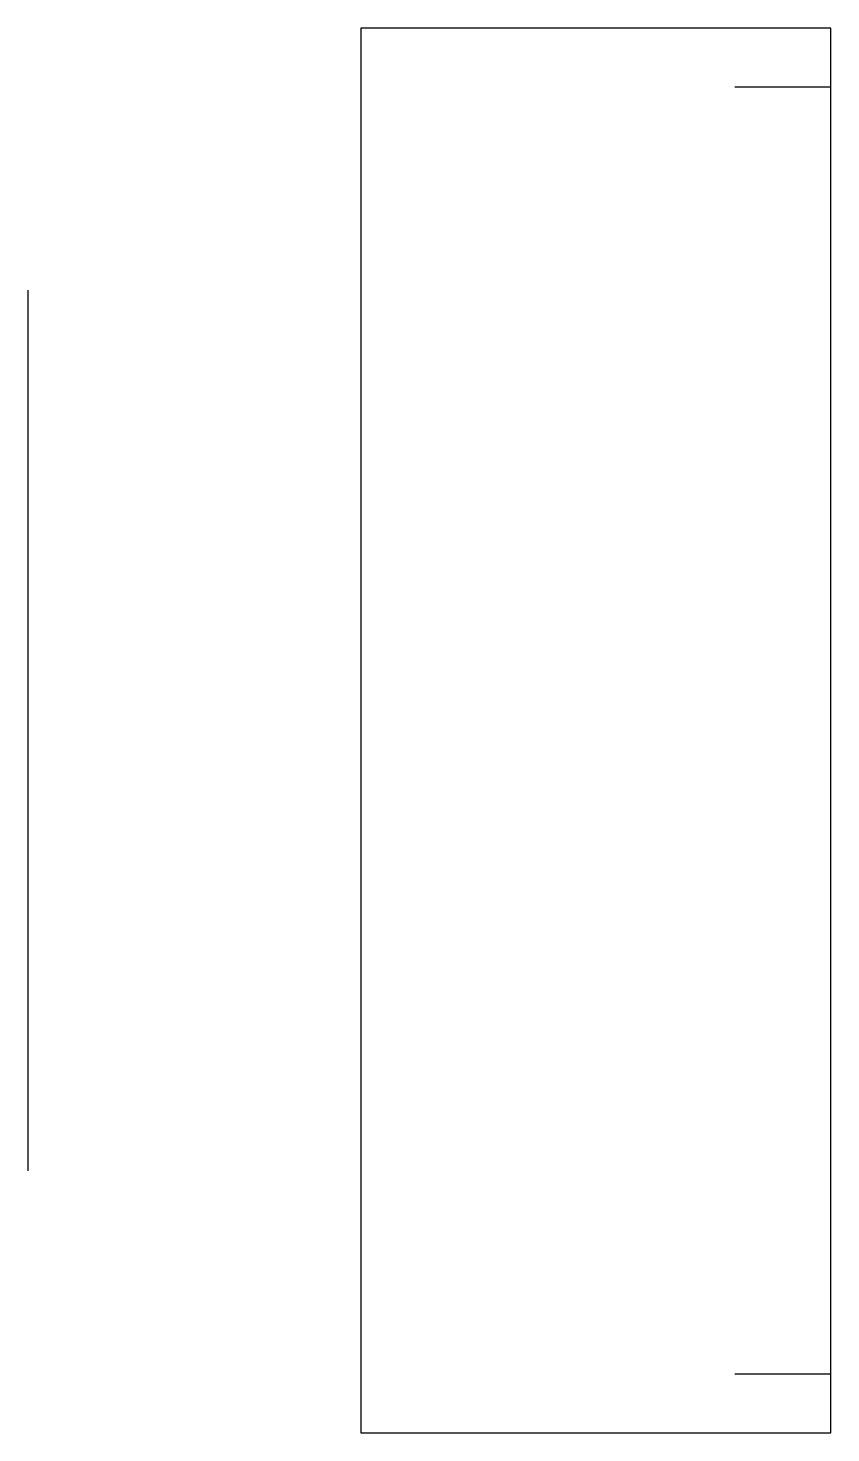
# Model space of a CAD drawing. Header units: millimetres. Extents: x 0 to 20.5, y -29.2 to 6.7.
import ezdxf

# ---------------------------------------------------------------- set-up
doc = ezdxf.new("R2010")
doc.units = ezdxf.units.MM
doc.layers.get('0').update_dxf_attribs({"linetype": 'CONTINUOUS'})

msp = doc.modelspace()

# ---------------------------------------------------------------- linework, layer by layer
for p, q in [((18.05, 5.2), (20.5, 5.2)), ((0, -22.5), (0, 0)), ((20.5, -27.7), (18.05, -27.7))]:
    msp.add_line(p, q)
msp.add_lwpolyline([(8.5, -29.2), (20.5, -29.2), (20.5, 6.7), (8.5, 6.7)], close=True)

doc.saveas('drawing.dxf')
